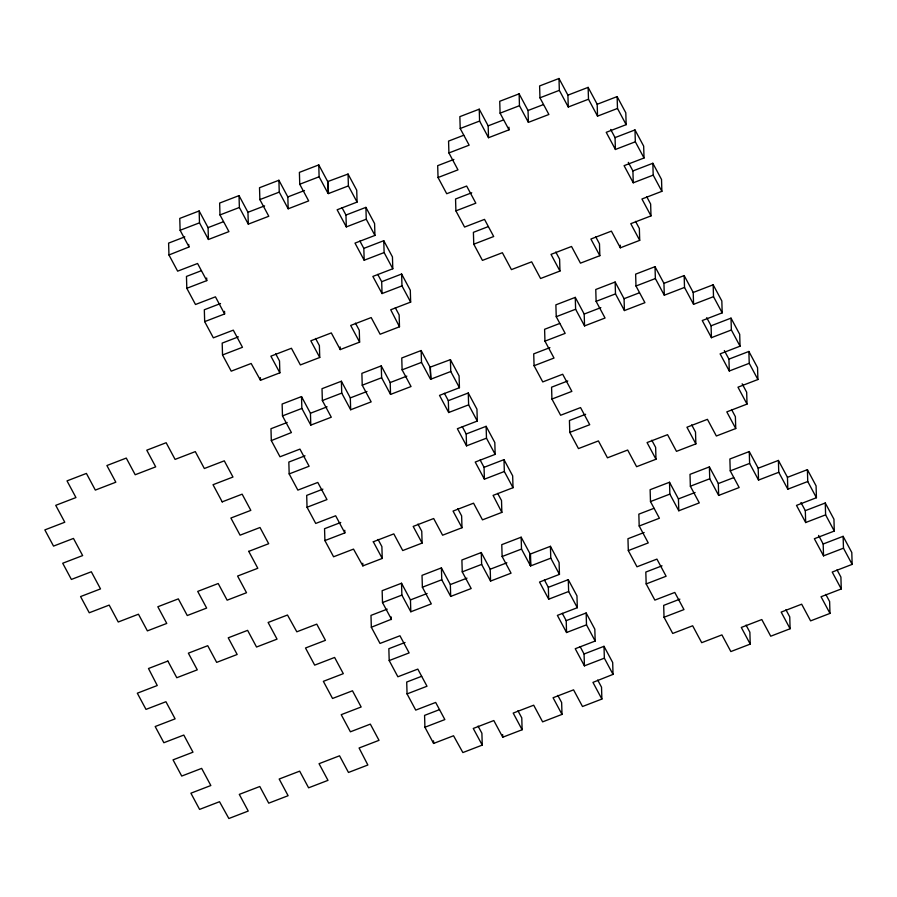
<?xml version="1.0" encoding="UTF-8"?>
<svg xmlns="http://www.w3.org/2000/svg" width="897" height="897" viewBox="0 0 897 897"><rect width="100%" height="100%" fill="white"/><g stroke="black" fill="none" stroke-linecap="round" stroke-linejoin="round"><path stroke-width="1.35" d="M327.697 181.586L348.047 174.04L348.395 185.903L328.459 193.573L327.697 181.586L318.771 164.913L299.396 172.381L299.744 184.244L308.669 200.906L288.184 208.799L287.825 196.936L278.9 180.263L259.513 187.731L259.872 199.594L268.797 216.255L248.301 224.149L247.953 212.286L239.017 195.613L219.642 203.07L219.989 214.932L228.926 231.605L208.429 239.488L208.07 227.625L199.145 210.963L179.77 218.42L180.118 230.282L189.054 246.955L168.961 254.972L177.64 271.163L197.575 263.494L206.759 280.626L186.811 288.296L195.501 304.498L215.437 296.829L224.62 313.961L204.673 321.631L213.351 337.833L233.298 330.152L242.47 347.296L222.534 354.965L231.213 371.167L251.16 363.487L260.489 380.283L279.864 372.827L279.516 360.964L275.693 353.822M508.935 127.183L509.014 129.83L488.517 137.712L488.17 125.849L479.233 109.187L459.858 116.644L460.206 128.506L469.142 145.168L448.926 152.95L457.975 169.858L438.039 177.528L446.717 193.73L466.653 186.049L475.836 203.182L455.9 210.862L464.579 227.064L484.515 219.384L493.698 236.516L473.762 244.197L482.44 260.388L502.376 252.719L511.436 269.616L531.652 261.834L540.577 278.507L559.963 271.04L559.605 259.177L555.781 252.035M567.913 95.149L588.129 87.368L588.488 99.231L568.272 107.012L567.913 95.149L558.988 78.488L539.613 85.944L539.96 97.807L548.886 114.48L528.389 122.362L528.041 110.499L519.116 93.837L499.73 101.294L500.089 113.157L509.014 129.83M180.118 230.282L199.493 222.826L199.145 210.963M219.989 214.932L239.376 207.476L239.017 195.613M259.872 199.594L279.247 192.126L278.9 180.263M299.744 184.244L319.119 176.776L318.771 164.913M460.206 128.506L479.592 121.05L479.233 109.187M500.089 113.157L519.464 105.7L519.116 93.837M539.96 97.807L559.336 90.35L558.988 78.488M208.07 227.625L223.443 221.716M247.953 212.286L264.604 205.873M287.825 196.936L304.475 190.523M184.804 236.864L168.602 243.109L168.961 254.972M463.738 135.256L448.567 141.087L448.926 152.95M488.17 125.849L503.542 119.929M528.041 110.499L543.414 104.59M453.882 159.431L437.691 165.665L438.039 177.528M617.125 96.596L617.484 108.459L597.537 116.139L597.189 104.276L617.125 96.596L625.803 112.798L626.162 124.661L606.226 132.33L615.454 149.552M348.047 174.04L356.726 190.231L357.073 202.094L337.137 209.775L346.32 226.907L366.256 219.227L365.909 207.364L345.962 215.045L346.32 226.907M201.421 270.681L186.464 276.433L186.811 288.296M471.744 192.765L455.553 198.999L455.9 210.862M634.986 129.93L615.05 137.6L615.398 149.463L635.334 141.793L634.986 129.93L643.665 146.133L644.024 157.995L624.077 165.665L633.26 182.797L653.195 175.128L652.848 163.265L632.912 170.935L633.26 182.797M365.909 207.364L374.587 223.566L374.935 235.429L354.999 243.109L364.182 260.242L384.118 252.562L383.759 240.699L363.823 248.379L364.182 260.242M220.527 303.534L204.325 309.768L204.673 321.631M488.36 226.571L473.403 232.334L473.762 244.197M383.759 240.699L392.449 256.901L392.796 268.764L372.86 276.433L382.044 293.566L401.979 285.896L401.621 274.034L381.685 281.703L382.044 293.566M238.389 336.868L222.187 343.103L222.534 354.965M652.848 163.265L661.526 179.467L661.874 191.33L641.938 198.999L650.998 215.897L630.782 223.678L639.707 240.351L620.332 247.807L611.395 231.134L590.899 239.028L599.835 255.69L580.46 263.157L571.524 246.484L551.027 254.378L559.963 271.04M401.621 274.034L410.299 290.236L410.658 302.098L390.722 309.768L399.49 326.777L380.115 334.233L371.19 317.572L350.693 325.454L359.619 342.127L340.243 349.583L331.307 332.922L310.81 340.804L319.747 357.477L300.36 364.933L291.435 348.271L270.883 356.176L279.864 372.827M430.067 367.198L450.406 359.652L450.765 371.515L430.829 379.184L430.067 367.198L421.142 350.536L401.755 357.993L402.114 369.856L411.039 386.529L390.543 394.411L390.195 382.548L381.259 365.886L361.883 373.343L362.231 385.205L371.167 401.867L350.671 409.761L350.312 397.898L341.387 381.236L322.012 388.693L322.359 400.555L331.285 417.217L310.799 425.111L310.44 413.248L301.515 396.586L282.129 404.042L282.488 415.905L291.413 432.567L271.32 440.584L279.999 456.786L299.946 449.105L309.117 466.238L289.182 473.919L297.86 490.121L317.796 482.44L326.979 499.573L307.043 507.254L315.722 523.444L335.657 515.775L344.84 532.908L324.905 540.577L333.583 556.779L353.519 549.11L362.859 565.895L382.234 558.439L381.887 546.576L378.052 539.433M663.948 283.351L684.164 275.57L684.512 287.432L664.296 295.214L663.948 283.351L655.012 266.689L635.637 274.146L635.984 286.008L644.921 302.67L624.424 310.564L624.065 298.701L615.14 282.028L595.765 289.496L596.113 301.358L605.049 318.02L584.552 325.914L584.194 314.051L575.269 297.378L555.882 304.845L556.241 316.708L565.166 333.37L544.95 341.152L554.01 358.049L534.074 365.729L542.752 381.92L562.688 374.251L571.871 391.384L551.924 399.053L560.614 415.255L580.55 407.586L589.721 424.718L569.786 432.388L578.464 448.59L598.411 440.92L607.46 457.818L627.676 450.036L636.612 466.698L655.987 459.242L655.64 447.379L651.805 440.236M282.488 415.905L301.863 408.438L301.515 396.586M322.359 400.555L341.735 393.099L341.387 381.236M362.231 385.205L381.617 377.749L381.259 365.886M402.114 369.856L421.489 362.399L421.142 350.536M556.241 316.708L575.616 309.241L575.269 297.378M596.113 301.358L615.488 293.891L615.14 282.028M635.984 286.008L655.371 278.552L655.012 266.689M310.44 413.248L327.091 406.834M350.312 397.898L366.974 391.484M390.195 382.548L406.846 376.135M287.175 422.487L270.972 428.721L271.32 440.584M559.762 323.447L544.602 329.289L544.95 341.152M584.194 314.051L600.844 307.637M624.065 298.701L639.438 292.781M549.917 347.632L533.715 353.867L534.074 365.729M713.16 284.798L713.507 296.66L693.572 304.33L693.213 292.467L713.16 284.798L721.838 300.988L722.186 312.851L702.25 320.532L711.478 337.754M450.406 359.652L459.085 375.854L459.443 387.717L439.508 395.386L448.679 412.519L468.626 404.85L468.268 392.987L448.332 400.656L448.679 412.519M305.025 455.822L288.834 462.056L289.182 473.919M222.209 501.849L242.145 494.169L250.824 510.371L230.888 518.04L240.071 535.173L260.007 527.503L268.685 543.705L248.749 551.375M567.779 380.956L551.577 387.19L551.924 399.053M731.01 318.132L711.074 325.802L711.433 337.664L731.369 329.984L731.01 318.132L739.7 334.323L740.047 346.186L720.112 353.867L729.295 370.999L749.23 363.319L748.872 351.456L728.936 359.136L729.295 370.999M468.268 392.987L476.946 409.189L477.305 421.052L457.369 428.721L466.541 445.854L486.477 438.185L486.129 426.322L466.193 433.991L466.541 445.854M322.886 489.145L306.696 495.391L307.043 507.254M585.64 414.291L569.438 420.525L569.786 432.388M486.129 426.322L494.808 442.513L495.166 454.375L475.219 462.056L484.402 479.189L504.338 471.508L503.991 459.645L484.055 467.326L484.402 479.189M340.748 522.48L324.546 528.714L324.905 540.577M748.872 351.456L757.55 367.658L757.909 379.521L737.973 387.19L747.022 404.099L726.805 411.88L735.742 428.542L716.355 435.998L707.43 419.336L686.934 427.23L695.859 443.892L676.484 451.348L667.559 434.686L647.062 442.569L655.987 459.242M503.991 459.645L512.669 475.847L513.017 487.71L493.081 495.391L501.86 512.389L482.485 519.856L473.549 503.183L453.052 511.077L461.989 527.739L442.602 535.206L433.677 518.533L413.181 526.427L422.106 543.089L402.731 550.545L393.805 533.883L373.242 541.799M530.082 553.864L530.441 565.727L530.082 553.864L521.157 537.202L501.771 544.658L502.129 556.521L511.055 573.183L490.558 581.077L490.211 569.214L481.274 552.541L461.899 560.008L462.247 571.871L471.183 588.533L450.686 596.427L450.339 584.564L441.402 567.891L422.027 575.358L422.375 587.221L431.311 603.883L410.815 611.776L410.456 599.914L401.531 583.241L382.144 590.697L382.503 602.56L391.428 619.233L371.336 627.25L380.014 643.441L399.961 635.771L409.133 652.904L389.197 660.573L397.876 676.775L417.811 669.106L426.994 686.239L407.059 693.908L415.737 710.11L435.673 702.441L444.856 719.573L424.92 727.243L433.599 743.445L453.534 735.764L462.874 752.561L482.25 745.104L481.902 733.241L478.067 726.099M758.189 468.212L778.405 460.43L778.753 472.293L758.537 480.074L758.189 468.212L749.264 451.55L729.878 459.006L730.236 470.869L739.162 487.531L718.665 495.424L718.318 483.561L709.381 466.9L690.006 474.356L690.354 486.219L699.29 502.881L678.794 510.774L678.435 498.911L669.51 482.25L650.123 489.706L650.482 501.569L659.407 518.231L639.191 526.012L648.251 542.909L628.315 550.59L636.993 566.792L656.929 559.111L666.112 576.244L646.176 583.925L654.855 600.115L674.791 592.446L683.974 609.579L664.027 617.248L672.716 633.45L692.652 625.781L701.701 642.678L721.917 634.897L730.853 651.558L750.228 644.102L749.881 632.239L746.046 625.097M382.503 602.56L401.878 595.103L401.531 583.241M422.375 587.221L441.75 579.754L441.402 567.891M462.247 571.871L481.633 564.404L481.274 552.541M502.129 556.521L521.505 549.065L521.157 537.202M650.482 501.569L669.857 494.112L669.51 482.25M690.354 486.219L709.74 478.763L709.381 466.9M730.236 470.869L749.612 463.413L749.264 451.55M410.456 599.914L427.107 593.5M450.339 584.564L466.989 578.15M490.211 569.214L506.861 562.8M387.19 609.153L370.988 615.387L371.336 627.25M550.422 546.318L550.78 558.181L530.845 565.85L530.486 553.987L550.422 546.318L559.1 562.52L559.459 574.372L539.523 582.052L548.695 599.185L568.642 591.504L568.283 579.653L548.347 587.322L548.695 599.185M654.003 508.319L638.843 514.149L639.191 526.012M678.435 498.911L695.097 492.498M718.318 483.561L733.69 477.641M644.158 532.493L627.956 538.727L628.315 550.59M807.401 469.658L807.749 481.521L787.813 489.19L787.465 477.327L807.401 469.658L816.079 485.86L816.427 497.723L796.491 505.392L805.719 522.615M405.052 642.476L388.85 648.71L389.197 660.573M662.02 565.828L645.818 572.062L646.176 583.925M825.262 502.993L825.61 514.856L805.674 522.525L805.315 510.662L825.262 502.993L833.941 519.195L834.288 531.058L814.353 538.727L823.536 555.86L843.472 548.19L843.113 536.328L823.177 543.997L823.536 555.86M568.283 579.653L576.962 595.843L577.32 607.706L557.385 615.387L566.556 632.52L586.492 624.839L586.145 612.976L566.209 620.657L566.556 632.52M421.657 676.293L406.711 682.045L407.059 693.908M679.881 599.151L663.679 605.385L664.027 617.248M586.145 612.976L594.823 629.178L595.182 641.041L575.235 648.722L584.418 665.854L604.354 658.174L604.006 646.311L584.07 653.991L584.418 665.854M439.519 709.628L424.573 715.38L424.92 727.243M843.113 536.328L851.802 552.518L852.15 564.381L832.214 572.062L841.263 588.959L821.047 596.74L829.983 613.402L810.596 620.87L801.671 604.197L781.175 612.09L790.1 628.752L770.725 636.208L761.8 619.547L741.303 627.44L750.228 644.102M604.006 646.311L612.685 662.513L613.032 674.376L592.951 682.393L601.876 699.055L582.501 706.511L573.564 689.849L553.068 697.743L562.004 714.404L542.618 721.861L533.693 705.199L513.196 713.081L522.121 729.754L502.746 737.211L493.821 720.549L473.257 728.454L482.25 745.104M617.484 108.459L626.162 124.661M635.334 141.793L644.024 157.995M653.195 175.128L661.874 191.33M713.507 296.66L722.186 312.851M731.369 329.984L740.047 346.186M749.23 363.319L757.909 379.521M807.749 481.521L816.427 497.723M825.61 514.856L834.288 531.058M843.472 548.19L852.15 564.381M588.129 87.368L597.189 104.276M610.689 129.46L615.095 137.69M628.315 162.368L632.912 170.935M646.759 196.791L650.639 204.034L650.998 215.897M684.164 275.57L693.213 292.467M706.713 317.661L711.13 325.891M724.35 350.57L728.936 359.136M742.144 383.781L746.674 392.236L747.022 404.099M588.488 99.231L597.537 116.139M778.405 460.43L787.465 477.327M800.954 502.522L805.371 510.752M818.591 535.431L823.177 543.997M837.036 569.853L840.915 577.096L841.263 588.959M684.512 287.432L693.572 304.33M778.753 472.293L787.813 489.19M635.536 221.346L639.359 228.488L639.707 240.351M731.56 409.537L735.383 416.679L735.742 428.542M559.336 90.35L568.272 107.012M825.801 594.397L829.624 601.539L829.983 613.402M655.371 278.552L664.296 295.214M749.612 463.413L758.537 480.074M595.653 236.685L599.488 243.827L599.835 255.69M691.688 424.886L695.511 432.029L695.859 443.892M519.464 105.7L528.389 122.362M785.929 609.747L789.752 616.889L790.1 628.752M615.488 293.891L624.424 310.564M709.74 478.763L718.665 495.424M479.592 121.05L488.517 137.712M575.616 309.241L584.552 325.914M669.857 494.112L678.794 510.774M450.765 371.515L459.443 387.717M468.626 404.85L477.305 421.052M486.477 438.185L495.166 454.375M504.338 471.508L513.017 487.71M550.78 558.181L559.459 574.372M568.642 591.504L577.32 607.706M586.492 624.839L595.182 641.041M604.354 658.174L613.032 674.376M348.395 185.903L357.073 202.094M366.256 219.227L374.935 235.429M384.118 252.562L392.796 268.764M401.979 285.896L410.658 302.098M444.396 393.312L448.332 400.656M462.258 426.647L466.193 433.991M480.119 459.982L484.055 467.326M544.412 579.978L548.347 587.322M562.273 613.313L566.209 620.657M580.135 646.647L584.07 653.991M497.678 493.384L501.513 500.526L501.86 512.389M597.694 680.049L601.528 687.192L601.876 699.055M342.026 207.7L345.962 215.045M359.888 241.035L363.823 248.379M377.749 274.37L381.685 281.703M395.319 307.772L399.143 314.914L399.49 326.777M421.489 362.399L430.414 379.061M521.505 549.065L530.441 565.727M319.119 176.776L328.055 193.449M457.806 508.734L461.63 515.876L461.989 527.739M557.822 695.399L561.645 702.542L562.004 714.404M355.436 323.122L359.271 330.264L359.619 342.127M381.617 377.749L390.543 394.411M481.633 564.404L490.558 581.077M279.247 192.126L288.184 208.799M417.935 524.083L421.758 531.226L422.106 543.089M517.95 710.749L521.774 717.892L522.121 729.754M315.565 338.472L319.388 345.614L319.747 357.477M341.735 393.099L350.671 409.761M441.75 579.754L450.686 596.427M239.376 207.476L248.301 224.149M301.863 408.438L310.799 425.111M373.309 541.777L382.234 558.439M401.878 595.103L410.815 611.776M199.493 222.826L208.429 239.488M222.254 501.939L213.026 484.716L232.973 477.036L224.284 460.834L204.348 468.514L195.299 451.617L175.083 459.399L166.147 442.726L146.772 450.193L155.697 466.855L135.2 474.748L126.275 458.075L106.9 465.532L115.825 482.205L95.329 490.087L86.404 473.425L67.017 480.882L75.953 497.555L55.737 505.336L64.786 522.233L44.85 529.903L53.528 546.105L73.464 538.435L82.647 555.568L62.712 563.238L71.39 579.44L91.326 571.77L100.509 588.903L80.573 596.572L89.251 612.774L109.187 605.094L118.247 622.002L138.463 614.21L147.388 630.883L166.764 623.426L157.838 606.753L178.335 598.871L187.26 615.533L206.646 608.076L197.71 591.403L218.206 583.521L227.143 600.183L246.518 592.726L237.593 576.053L257.809 568.272L248.704 551.296M620.253 245.173L620.332 247.807M502.668 734.576L502.746 737.211M430.347 367.097L430.829 379.184M433.52 740.81L433.599 743.445M391.193 616.934L391.271 619.569M362.78 563.26L362.859 565.895M340.165 346.948L340.243 349.583M344.762 530.273L344.84 532.908M327.977 181.474L328.459 193.573M260.41 377.648L260.489 380.283M224.542 311.326L224.62 313.961M206.68 277.992L206.759 280.626M188.695 244.421L188.774 247.056M167.862 661.055L148.487 668.512L157.255 685.521L137.319 693.202L145.998 709.392L165.934 701.723L175.117 718.856L155.181 726.525L163.859 742.727L183.795 735.058L192.978 752.191L173.043 759.86L181.721 776.062L201.657 768.393L210.84 785.525L190.904 793.195L199.583 809.397L219.518 801.716L228.858 818.513L248.234 811.056L239.297 794.383L259.794 786.501L268.73 803.163L288.105 795.706L279.18 779.033L299.676 771.151L308.602 787.813L327.988 780.356L319.052 763.695L339.548 755.801L348.485 772.463L367.86 765.006L359.08 747.997L379.016 740.328L370.338 724.126L350.402 731.806L341.219 714.674L361.155 706.993L352.476 690.791L332.54 698.471L323.357 681.339L343.304 673.658L334.615 657.456L314.679 665.137L305.507 648.004L325.443 640.323L316.764 624.133L296.817 631.802L287.488 615.017L268.113 622.473L277.038 639.135L256.542 647.029L247.617 630.356L228.23 637.823L237.167 654.485L216.67 662.378L207.734 645.705L188.359 653.173L197.284 669.835L176.787 677.728L167.862 661.055"/></g></svg>
